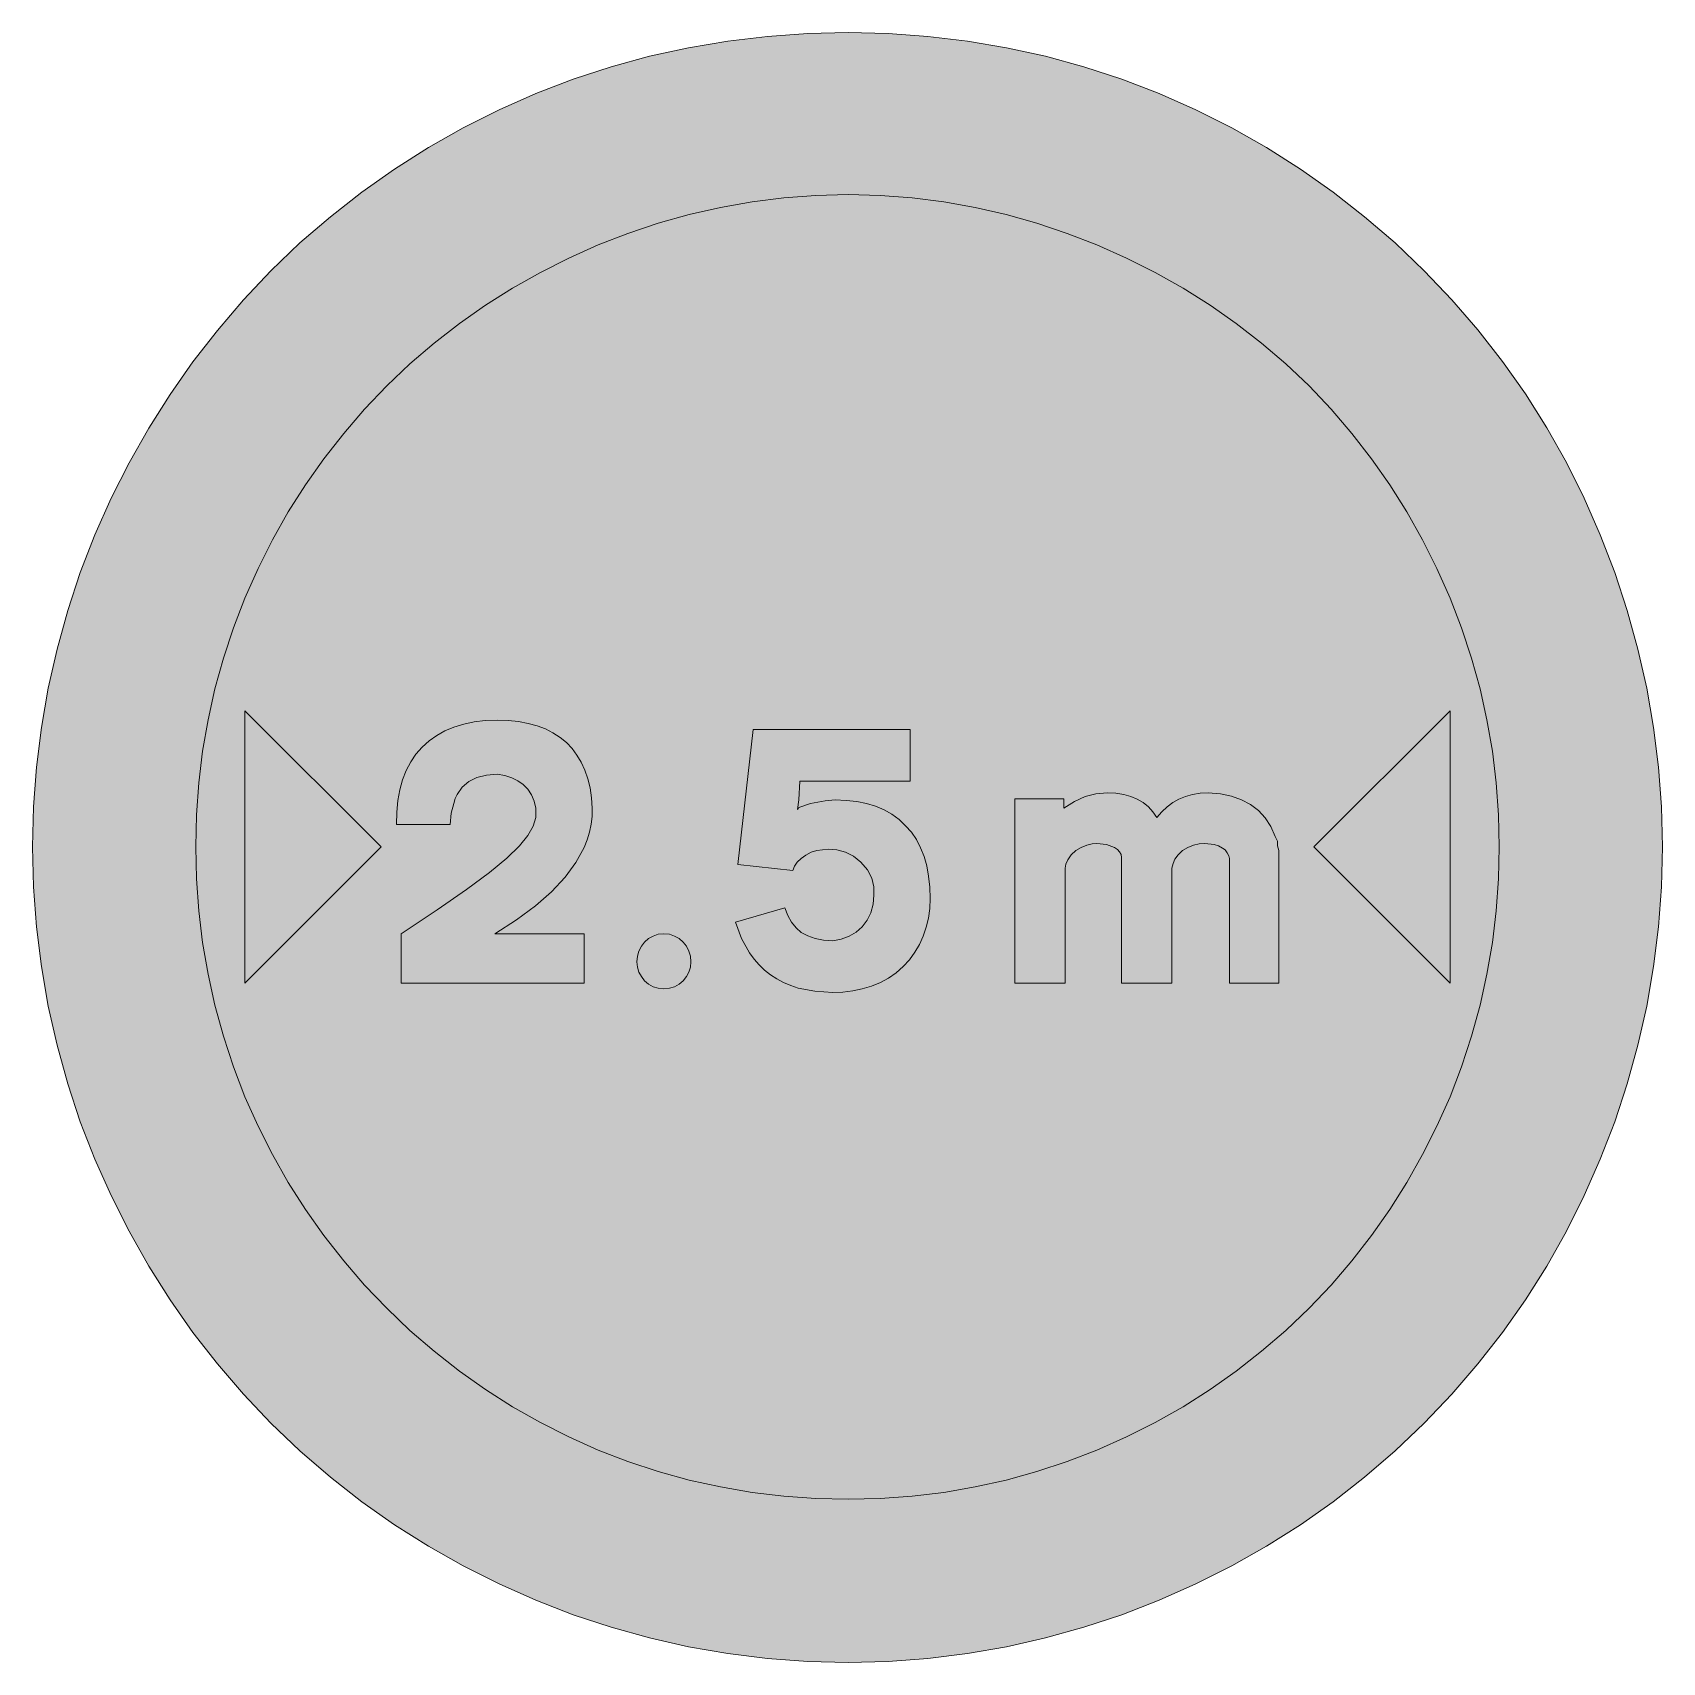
# Model space of a CAD drawing. Header units: metres. Extents: x 160 to 410, y 11 to 261.
import ezdxf

# ---------------------------------------------------------------- set-up
doc = ezdxf.new("R2010")
doc.units = ezdxf.units.M
for name, color, linetype, true_color in [('FILL_BLACK_000000', 7, 'Continuous', 0x000000), ('FILL_RED_FF0000', 7, 'Continuous', 0xff0000), ('FILL_WHITE_FFFFFF', 7, 'Continuous', 0xffffff)]:
    doc.layers.add(name, color=color, linetype=linetype, true_color=true_color)

msp = doc.modelspace()

# ---------------------------------------------------------------- hatches: boundary and pattern name
at = {"layer": 'FILL_BLACK_000000', "true_color": 0x000000}
h = msp.add_hatch(color=7, dxfattribs=at)
h.dxf.hatch_style = 1
h.paths.add_polyline_path([(192.42, 156.96), (213.3, 136.08), (192.42, 115.2), (192.42, 156.96)])
h = msp.add_hatch(color=7, dxfattribs=at)
h.dxf.hatch_style = 1
h.paths.add_polyline_path([(244.44, 122.76), (244.44, 115.2), (216.36, 115.2), (216.36, 122.76), (221.92, 126.43), (226.4, 129.54), (229.92, 132.16), (232.58, 134.37), (234.51, 136.24), (235.83, 137.85), (236.64, 139.27), (237.06, 140.58), (237.06, 142.02), (236.78, 143.11), (236.36, 144.08), (235.8, 144.92), (235.1, 145.64), (234.28, 146.24), (233.34, 146.7), (232.28, 147.04), (231.12, 147.24), (229.47, 147.11), (228.01, 146.72), (226.77, 146.1), (225.72, 145.26), (224.95, 144.13), (224.66, 143.49), (224.46, 142.74), (224.05, 141.25), (223.92, 139.5), (215.64, 139.5), (215.7, 141.4), (215.88, 143.18), (216.18, 144.84), (216.61, 146.38), (217.16, 147.81), (217.84, 149.12), (218.65, 150.31), (219.6, 151.38), (220.66, 152.33), (221.83, 153.17), (223.1, 153.88), (224.48, 154.46), (225.97, 154.92), (227.57, 155.25), (229.29, 155.45), (231.12, 155.52), (232.79, 155.47), (234.37, 155.3), (235.84, 155.03), (237.22, 154.65), (238.5, 154.17), (239.67, 153.57), (240.75, 152.88), (241.72, 152.08), (242.59, 151.17), (243.35, 150.17), (244.01, 149.06), (244.56, 147.85), (245.01, 146.54), (245.35, 145.13), (245.58, 143.63), (245.7, 142.02), (245.7, 140.76), (245.55, 139.55), (245.29, 138.35), (244.92, 137.17), (244.45, 136), (243.2, 133.69), (241.54, 131.42), (239.46, 129.2), (236.97, 127.02), (234.07, 124.87), (230.76, 122.76), (244.44, 122.76)])
h = msp.add_hatch(color=7, dxfattribs=at)
h.dxf.hatch_style = 1
h.paths.add_polyline_path([(377.28, 156.96), (377.28, 115.2), (356.4, 136.08), (377.28, 156.96)])
h = msp.add_hatch(color=7, dxfattribs=at)
h.dxf.hatch_style = 1
h.paths.add_polyline_path([(294.48, 146.16), (277.56, 146.16), (277.38, 143.28), (277.2, 141.84), (277.31, 142.09), (277.56, 142.2), (279.18, 142.74), (281.41, 143.14), (282.96, 143.28), (284.66, 143.22), (286.27, 143.04), (287.77, 142.74), (289.17, 142.31), (290.47, 141.76), (291.67, 141.08), (292.76, 140.27), (293.76, 139.32), (294.65, 138.32), (295.41, 137.2), (296.06, 135.96), (296.59, 134.62), (297.01, 133.16), (297.3, 131.6), (297.48, 129.93), (297.54, 128.16), (297.47, 126.63), (297.27, 125.16), (296.94, 123.75), (296.48, 122.4), (295.9, 121.12), (295.19, 119.91), (294.35, 118.77), (293.4, 117.72), (292.33, 116.77), (291.16, 115.96), (289.89, 115.28), (288.54, 114.73), (287.12, 114.3), (285.65, 114), (284.14, 113.82), (282.6, 113.76), (279.82, 113.93), (277.3, 114.43), (276.14, 114.81), (275.04, 115.28), (274.01, 115.83), (273.04, 116.46), (272.13, 117.18), (271.3, 117.98), (270.52, 118.86), (269.82, 119.83), (268.6, 122.03), (267.66, 124.56), (275.22, 126.72), (275.69, 125.57), (276.28, 124.56), (276.97, 123.68), (277.74, 122.94), (278.75, 122.44), (279.9, 122.04), (281.18, 121.78), (282.6, 121.68), (283.9, 121.92), (285.1, 122.37), (286.18, 123.02), (287.1, 123.84), (287.86, 124.83), (288.42, 125.98), (288.78, 127.28), (288.9, 128.7), (288.89, 129.97), (288.58, 131.29), (287.94, 132.57), (286.92, 133.74), (285.78, 134.66), (284.53, 135.27), (283.22, 135.61), (281.88, 135.72), (280.17, 135.54), (279.3, 135.26), (278.46, 134.82), (277.72, 134.28), (277.13, 133.72), (276.71, 133.12), (276.48, 132.48), (268.02, 133.38), (270.36, 154.08), (294.48, 154.08), (294.48, 146.16)])
h = msp.add_hatch(color=7, dxfattribs=at)
h.dxf.hatch_style = 1
h.paths.add_polyline_path([(338.82, 136.55), (337.95, 136.35), (337.08, 136.01), (336.24, 135.54), (335.56, 134.86), (335.09, 134.19), (334.8, 133.51), (334.62, 132.84), (334.62, 115.2), (326.88, 115.2), (326.88, 134.46), (326.81, 134.91), (326.59, 135.33), (326.25, 135.7), (325.8, 136.01), (324.6, 136.46), (323.1, 136.62), (322.37, 136.55), (321.55, 136.35), (320.7, 136.01), (319.86, 135.54), (319.15, 134.84), (318.64, 134.12), (318.34, 133.44), (318.24, 132.84), (318.24, 115.2), (310.5, 115.2), (310.5, 143.46), (318.06, 143.46), (318.06, 142.02), (319.68, 143.05), (321.3, 143.82), (322.94, 144.22), (324.72, 144.36), (326.02, 144.3), (327.22, 144.12), (328.31, 143.83), (329.31, 143.41), (330.2, 142.88), (331, 142.23), (331.69, 141.47), (332.28, 140.58), (333.05, 141.47), (333.87, 142.23), (334.75, 142.88), (335.7, 143.41), (336.71, 143.83), (337.8, 144.12), (338.96, 144.3), (340.2, 144.36), (342.07, 144.2), (343.78, 143.85), (345.31, 143.31), (346.68, 142.58), (347.88, 141.66), (348.91, 140.54), (349.77, 139.22), (350.46, 137.7), (350.82, 136.98), (350.82, 136.62), (350.82, 136.26), (351, 135.54), (351, 115.2), (343.44, 115.2), (343.44, 134.28), (343.33, 134.73), (343.08, 135.18), (342.79, 135.61), (342.36, 135.9), (341.76, 136.24), (341.08, 136.46), (339.66, 136.62), (338.82, 136.55)])
h = msp.add_hatch(color=7, dxfattribs=at)
h.dxf.hatch_style = 1
h.paths.add_polyline_path([(260.74, 117.64), (260.5, 116.88), (260.13, 116.18), (259.63, 115.56), (259.02, 115.04), (258.31, 114.64), (257.53, 114.39), (256.68, 114.3), (255.83, 114.39), (255.05, 114.64), (254.34, 115.04), (253.73, 115.56), (253.23, 116.18), (252.86, 116.88), (252.62, 117.64), (252.54, 118.44), (252.62, 119.3), (252.86, 120.1), (253.23, 120.84), (253.73, 121.48), (254.34, 122.01), (255.05, 122.41), (255.83, 122.67), (256.68, 122.76), (257.53, 122.67), (258.31, 122.41), (259.02, 122.01), (259.63, 121.48), (260.13, 120.84), (260.5, 120.1), (260.74, 119.3), (260.82, 118.44), (260.74, 117.64)])
at = {"layer": 'FILL_RED_FF0000', "true_color": 0xff0000}
h = msp.add_hatch(color=7, dxfattribs=at)
h.dxf.hatch_style = 1
h.paths.add_polyline_path([(409.71, 129.94), (409.26, 123.81), (408.5, 117.72), (407.45, 111.67), (406.11, 105.68), (404.47, 99.76), (402.54, 93.93), (400.32, 88.2), (397.88, 82.59), (395.14, 77.11), (392.13, 71.78), (388.84, 66.6), (385.31, 61.59), (381.54, 56.76), (377.54, 52.13), (373.32, 47.7), (368.84, 43.43), (364.18, 39.4), (359.34, 35.62), (354.33, 32.08), (349.15, 28.8), (343.81, 25.78), (338.3, 23.02), (332.64, 20.52), (326.92, 18.3), (321.11, 16.37), (315.22, 14.73), (309.26, 13.39), (303.24, 12.34), (297.18, 11.58), (291.07, 11.13), (284.94, 10.98), (278.75, 11.13), (272.6, 11.58), (266.5, 12.34), (260.46, 13.39), (254.49, 14.73), (248.59, 16.37), (242.78, 18.3), (237.06, 20.52), (231.4, 23.02), (225.89, 25.78), (220.55, 28.8), (215.37, 32.08), (210.36, 35.62), (205.52, 39.4), (200.86, 43.43), (196.38, 47.7), (192.17, 52.13), (188.19, 56.76), (184.44, 61.59), (180.92, 66.6), (177.65, 71.78), (174.64, 77.11), (171.88, 82.59), (169.38, 88.2), (167.16, 93.93), (165.23, 99.76), (163.59, 105.68), (162.25, 111.67), (161.2, 117.72), (160.44, 123.81), (159.99, 129.94), (159.84, 136.08), (159.99, 142.21), (160.44, 148.32), (161.2, 154.39), (162.25, 160.42), (163.59, 166.41), (165.23, 172.33), (167.16, 178.18), (169.38, 183.96), (171.88, 189.56), (174.64, 195.02), (177.65, 200.33), (180.92, 205.49), (184.44, 210.49), (188.19, 215.32), (192.17, 219.98), (196.38, 224.46), (200.86, 228.73), (205.52, 232.76), (210.36, 236.54), (215.37, 240.07), (220.55, 243.36), (225.89, 246.38), (231.4, 249.14), (237.06, 251.64), (242.78, 253.85), (248.59, 255.76), (254.49, 257.37), (260.46, 258.68), (266.5, 259.7), (272.6, 260.42), (278.75, 260.86), (284.94, 261), (291.07, 260.86), (297.18, 260.42), (303.24, 259.7), (309.26, 258.68), (315.22, 257.37), (321.11, 255.76), (326.92, 253.85), (332.64, 251.64), (338.3, 249.14), (343.81, 246.38), (349.15, 243.36), (354.33, 240.07), (359.34, 236.54), (364.18, 232.76), (368.84, 228.73), (373.32, 224.46), (377.54, 220.03), (381.54, 215.4), (385.31, 210.57), (388.84, 205.56), (392.13, 200.38), (395.14, 195.05), (397.88, 189.57), (400.32, 183.96), (402.54, 178.18), (404.47, 172.33), (406.11, 166.41), (407.45, 160.42), (408.5, 154.39), (409.26, 148.32), (409.71, 142.21), (409.86, 136.08), (409.71, 129.94)])
at = {"layer": 'FILL_WHITE_FFFFFF', "true_color": 0xffffff}
h = msp.add_hatch(color=7, dxfattribs=at)
h.dxf.hatch_style = 1
h.paths.add_polyline_path([(384.72, 131.16), (384.37, 126.27), (383.78, 121.4), (382.95, 116.57), (381.89, 111.79), (380.59, 107.05), (379.05, 102.36), (377.28, 97.74), (375.28, 93.26), (373.07, 88.88), (370.65, 84.61), (368.03, 80.46), (365.22, 76.45), (362.22, 72.58), (359.04, 68.87), (355.68, 65.34), (352.09, 61.92), (348.36, 58.7), (344.49, 55.66), (340.47, 52.83), (336.32, 50.2), (332.04, 47.77), (327.63, 45.56), (323.1, 43.56), (318.54, 41.79), (313.9, 40.25), (309.19, 38.95), (304.42, 37.89), (299.61, 37.06), (294.75, 36.47), (289.86, 36.12), (284.94, 36), (280.01, 36.12), (275.1, 36.47), (270.21, 37.06), (265.36, 37.89), (260.57, 38.95), (255.83, 40.25), (251.17, 41.79), (246.6, 43.56), (242.12, 45.56), (237.74, 47.77), (233.47, 50.2), (229.32, 52.83), (225.31, 55.66), (221.44, 58.7), (217.73, 61.92), (214.2, 65.34), (210.78, 68.87), (207.56, 72.58), (204.52, 76.45), (201.69, 80.46), (199.06, 84.61), (196.63, 88.88), (194.42, 93.26), (192.42, 97.74), (190.65, 102.36), (189.11, 107.05), (187.81, 111.79), (186.75, 116.57), (185.92, 121.4), (185.33, 126.27), (184.98, 131.16), (184.86, 136.08), (184.98, 141), (185.33, 145.89), (185.92, 150.75), (186.75, 155.56), (187.81, 160.33), (189.11, 165.04), (190.65, 169.68), (192.42, 174.24), (194.42, 178.77), (196.63, 183.18), (199.06, 187.46), (201.69, 191.61), (204.52, 195.63), (207.56, 199.5), (210.78, 203.23), (214.2, 206.82), (217.73, 210.18), (221.44, 213.36), (225.31, 216.36), (229.32, 219.17), (233.47, 221.79), (237.74, 224.21), (242.12, 226.42), (246.6, 228.42), (251.17, 230.2), (255.83, 231.76), (260.57, 233.08), (265.36, 234.18), (270.21, 235.04), (275.1, 235.66), (280.01, 236.03), (284.94, 236.16), (289.86, 236.03), (294.75, 235.66), (299.61, 235.04), (304.42, 234.18), (309.19, 233.08), (313.9, 231.76), (318.54, 230.2), (323.1, 228.42), (327.63, 226.42), (332.04, 224.21), (336.32, 221.79), (340.47, 219.17), (344.49, 216.36), (348.36, 213.36), (352.09, 210.18), (355.68, 206.82), (359.04, 203.23), (362.22, 199.5), (365.22, 195.63), (368.03, 191.61), (370.65, 187.46), (373.07, 183.18), (375.28, 178.77), (377.28, 174.24), (379.05, 169.68), (380.59, 165.04), (381.89, 160.33), (382.95, 155.56), (383.78, 150.75), (384.37, 145.89), (384.72, 141), (384.84, 136.08), (384.72, 131.16)])

# ---------------------------------------------------------------- linework, layer by layer
at = {"layer": 'FILL_BLACK_000000', "lineweight": 0, "true_color": 0x000000}
for points in [[(192.42, 156.96), (213.3, 136.08), (192.42, 115.2)], [(244.44, 122.76), (244.44, 115.2), (216.36, 115.2), (216.36, 122.76), (221.92, 126.43), (226.4, 129.54), (229.92, 132.16), (232.58, 134.37), (234.51, 136.24), (235.83, 137.85), (236.64, 139.27), (237.06, 140.58), (237.06, 142.02), (236.78, 143.11), (236.36, 144.08), (235.8, 144.92), (235.1, 145.64), (234.28, 146.24), (233.34, 146.7), (232.28, 147.04), (231.12, 147.24), (229.47, 147.11), (228.01, 146.72), (226.77, 146.1), (225.72, 145.26), (224.95, 144.13), (224.66, 143.49), (224.46, 142.74), (224.05, 141.25), (223.92, 139.5), (215.64, 139.5), (215.7, 141.4), (215.88, 143.18), (216.18, 144.84), (216.61, 146.38), (217.16, 147.81), (217.84, 149.12), (218.65, 150.31), (219.6, 151.38), (220.66, 152.33), (221.83, 153.17), (223.1, 153.88), (224.48, 154.46), (225.97, 154.92), (227.57, 155.25), (229.29, 155.45), (231.12, 155.52), (232.79, 155.47), (234.37, 155.3), (235.84, 155.03), (237.22, 154.65), (238.5, 154.17), (239.67, 153.57), (240.75, 152.88), (241.72, 152.08), (242.59, 151.17), (243.35, 150.17), (244.01, 149.06), (244.56, 147.85), (245.01, 146.54), (245.35, 145.13), (245.58, 143.63), (245.7, 142.02), (245.7, 140.76), (245.55, 139.55), (245.29, 138.35), (244.92, 137.17), (244.45, 136), (243.2, 133.69), (241.54, 131.42), (239.46, 129.2), (236.97, 127.02), (234.07, 124.87), (230.76, 122.76)], [(377.28, 156.96), (377.28, 115.2), (356.4, 136.08)], [(294.48, 146.16), (277.56, 146.16), (277.38, 143.28), (277.2, 141.84), (277.31, 142.09), (277.56, 142.2), (279.18, 142.74), (281.41, 143.14), (282.96, 143.28), (284.66, 143.22), (286.27, 143.04), (287.77, 142.74), (289.17, 142.31), (290.47, 141.76), (291.67, 141.08), (292.76, 140.27), (293.76, 139.32), (294.65, 138.32), (295.41, 137.2), (296.06, 135.96), (296.59, 134.62), (297.01, 133.16), (297.3, 131.6), (297.48, 129.93), (297.54, 128.16), (297.47, 126.63), (297.27, 125.16), (296.94, 123.75), (296.48, 122.4), (295.9, 121.12), (295.19, 119.91), (294.35, 118.77), (293.4, 117.72), (292.33, 116.77), (291.16, 115.96), (289.89, 115.28), (288.54, 114.73), (287.12, 114.3), (285.65, 114), (284.14, 113.82), (282.6, 113.76), (279.82, 113.93), (277.3, 114.43), (276.14, 114.81), (275.04, 115.28), (274.01, 115.83), (273.04, 116.46), (272.13, 117.18), (271.3, 117.98), (270.52, 118.86), (269.82, 119.83), (268.6, 122.03), (267.66, 124.56), (275.22, 126.72), (275.69, 125.57), (276.28, 124.56), (276.97, 123.68), (277.74, 122.94), (278.75, 122.44), (279.9, 122.04), (281.18, 121.78), (282.6, 121.68), (283.9, 121.92), (285.1, 122.37), (286.18, 123.02), (287.1, 123.84), (287.86, 124.83), (288.42, 125.98), (288.78, 127.28), (288.9, 128.7), (288.89, 129.97), (288.58, 131.29), (287.94, 132.57), (286.92, 133.74), (285.78, 134.66), (284.53, 135.27), (283.22, 135.61), (281.88, 135.72), (280.17, 135.54), (279.3, 135.26), (278.46, 134.82), (277.72, 134.28), (277.13, 133.72), (276.71, 133.12), (276.48, 132.48), (268.02, 133.38), (270.36, 154.08), (294.48, 154.08)], [(338.82, 136.55), (337.95, 136.35), (337.08, 136.01), (336.24, 135.54), (335.56, 134.86), (335.09, 134.19), (334.8, 133.51), (334.62, 132.84), (334.62, 115.2), (326.88, 115.2), (326.88, 134.46), (326.81, 134.91), (326.59, 135.33), (326.25, 135.7), (325.8, 136.01), (324.6, 136.46), (323.1, 136.62), (322.37, 136.55), (321.55, 136.35), (320.7, 136.01), (319.86, 135.54), (319.15, 134.84), (318.64, 134.12), (318.34, 133.44), (318.24, 132.84), (318.24, 115.2), (310.5, 115.2), (310.5, 143.46), (318.06, 143.46), (318.06, 142.02), (319.68, 143.05), (321.3, 143.82), (322.94, 144.22), (324.72, 144.36), (326.02, 144.3), (327.22, 144.12), (328.31, 143.83), (329.31, 143.41), (330.2, 142.88), (331, 142.23), (331.69, 141.47), (332.28, 140.58), (333.05, 141.47), (333.87, 142.23), (334.75, 142.88), (335.7, 143.41), (336.71, 143.83), (337.8, 144.12), (338.96, 144.3), (340.2, 144.36), (342.07, 144.2), (343.78, 143.85), (345.31, 143.31), (346.68, 142.58), (347.88, 141.66), (348.91, 140.54), (349.77, 139.22), (350.46, 137.7), (350.82, 136.98), (350.82, 136.62), (350.82, 136.26), (351, 135.54), (351, 115.2), (343.44, 115.2), (343.44, 134.28), (343.33, 134.73), (343.08, 135.18), (342.79, 135.61), (342.36, 135.9), (341.76, 136.24), (341.08, 136.46), (339.66, 136.62)], [(260.74, 117.64), (260.5, 116.88), (260.13, 116.18), (259.63, 115.56), (259.02, 115.04), (258.31, 114.64), (257.53, 114.39), (256.68, 114.3), (255.83, 114.39), (255.05, 114.64), (254.34, 115.04), (253.73, 115.56), (253.23, 116.18), (252.86, 116.88), (252.62, 117.64), (252.54, 118.44), (252.62, 119.3), (252.86, 120.1), (253.23, 120.84), (253.73, 121.48), (254.34, 122.01), (255.05, 122.41), (255.83, 122.67), (256.68, 122.76), (257.53, 122.67), (258.31, 122.41), (259.02, 122.01), (259.63, 121.48), (260.13, 120.84), (260.5, 120.1), (260.74, 119.3), (260.82, 118.44)]]:
    msp.add_lwpolyline(points, close=True, dxfattribs=at)
at = {"layer": 'FILL_RED_FF0000', "lineweight": 0, "true_color": 0xff0000}
msp.add_lwpolyline([(409.71, 129.94), (409.26, 123.81), (408.5, 117.72), (407.45, 111.67), (406.11, 105.68), (404.47, 99.76), (402.54, 93.93), (400.32, 88.2), (397.88, 82.59), (395.14, 77.11), (392.13, 71.78), (388.84, 66.6), (385.31, 61.59), (381.54, 56.76), (377.54, 52.13), (373.32, 47.7), (368.84, 43.43), (364.18, 39.4), (359.34, 35.62), (354.33, 32.08), (349.15, 28.8), (343.81, 25.78), (338.3, 23.02), (332.64, 20.52), (326.92, 18.3), (321.11, 16.37), (315.22, 14.73), (309.26, 13.39), (303.24, 12.34), (297.18, 11.58), (291.07, 11.13), (284.94, 10.98), (278.75, 11.13), (272.6, 11.58), (266.5, 12.34), (260.46, 13.39), (254.49, 14.73), (248.59, 16.37), (242.78, 18.3), (237.06, 20.52), (231.4, 23.02), (225.89, 25.78), (220.55, 28.8), (215.37, 32.08), (210.36, 35.62), (205.52, 39.4), (200.86, 43.43), (196.38, 47.7), (192.17, 52.13), (188.19, 56.76), (184.44, 61.59), (180.92, 66.6), (177.65, 71.78), (174.64, 77.11), (171.88, 82.59), (169.38, 88.2), (167.16, 93.93), (165.23, 99.76), (163.59, 105.68), (162.25, 111.67), (161.2, 117.72), (160.44, 123.81), (159.99, 129.94), (159.84, 136.08), (159.99, 142.21), (160.44, 148.32), (161.2, 154.39), (162.25, 160.42), (163.59, 166.41), (165.23, 172.33), (167.16, 178.18), (169.38, 183.96), (171.88, 189.56), (174.64, 195.02), (177.65, 200.33), (180.92, 205.49), (184.44, 210.49), (188.19, 215.32), (192.17, 219.98), (196.38, 224.46), (200.86, 228.73), (205.52, 232.76), (210.36, 236.54), (215.37, 240.07), (220.55, 243.36), (225.89, 246.38), (231.4, 249.14), (237.06, 251.64), (242.78, 253.85), (248.59, 255.76), (254.49, 257.37), (260.46, 258.68), (266.5, 259.7), (272.6, 260.42), (278.75, 260.86), (284.94, 261), (291.07, 260.86), (297.18, 260.42), (303.24, 259.7), (309.26, 258.68), (315.22, 257.37), (321.11, 255.76), (326.92, 253.85), (332.64, 251.64), (338.3, 249.14), (343.81, 246.38), (349.15, 243.36), (354.33, 240.07), (359.34, 236.54), (364.18, 232.76), (368.84, 228.73), (373.32, 224.46), (377.54, 220.03), (381.54, 215.4), (385.31, 210.57), (388.84, 205.56), (392.13, 200.38), (395.14, 195.05), (397.88, 189.57), (400.32, 183.96), (402.54, 178.18), (404.47, 172.33), (406.11, 166.41), (407.45, 160.42), (408.5, 154.39), (409.26, 148.32), (409.71, 142.21), (409.86, 136.08)], close=True, dxfattribs=at)
at = {"layer": 'FILL_WHITE_FFFFFF', "lineweight": 0, "true_color": 0xff0000}
msp.add_lwpolyline([(384.72, 131.16), (384.37, 126.27), (383.78, 121.4), (382.95, 116.57), (381.89, 111.79), (380.59, 107.05), (379.05, 102.36), (377.28, 97.74), (375.28, 93.26), (373.07, 88.88), (370.65, 84.61), (368.03, 80.46), (365.22, 76.45), (362.22, 72.58), (359.04, 68.87), (355.68, 65.34), (352.09, 61.92), (348.36, 58.7), (344.49, 55.66), (340.47, 52.83), (336.32, 50.2), (332.04, 47.77), (327.63, 45.56), (323.1, 43.56), (318.54, 41.79), (313.9, 40.25), (309.19, 38.95), (304.42, 37.89), (299.61, 37.06), (294.75, 36.47), (289.86, 36.12), (284.94, 36), (280.01, 36.12), (275.1, 36.47), (270.21, 37.06), (265.36, 37.89), (260.57, 38.95), (255.83, 40.25), (251.17, 41.79), (246.6, 43.56), (242.12, 45.56), (237.74, 47.77), (233.47, 50.2), (229.32, 52.83), (225.31, 55.66), (221.44, 58.7), (217.73, 61.92), (214.2, 65.34), (210.78, 68.87), (207.56, 72.58), (204.52, 76.45), (201.69, 80.46), (199.06, 84.61), (196.63, 88.88), (194.42, 93.26), (192.42, 97.74), (190.65, 102.36), (189.11, 107.05), (187.81, 111.79), (186.75, 116.57), (185.92, 121.4), (185.33, 126.27), (184.98, 131.16), (184.86, 136.08), (184.98, 141), (185.33, 145.89), (185.92, 150.75), (186.75, 155.56), (187.81, 160.33), (189.11, 165.04), (190.65, 169.68), (192.42, 174.24), (194.42, 178.77), (196.63, 183.18), (199.06, 187.46), (201.69, 191.61), (204.52, 195.63), (207.56, 199.5), (210.78, 203.23), (214.2, 206.82), (217.73, 210.18), (221.44, 213.36), (225.31, 216.36), (229.32, 219.17), (233.47, 221.79), (237.74, 224.21), (242.12, 226.42), (246.6, 228.42), (251.17, 230.2), (255.83, 231.76), (260.57, 233.08), (265.36, 234.18), (270.21, 235.04), (275.1, 235.66), (280.01, 236.03), (284.94, 236.16), (289.86, 236.03), (294.75, 235.66), (299.61, 235.04), (304.42, 234.18), (309.19, 233.08), (313.9, 231.76), (318.54, 230.2), (323.1, 228.42), (327.63, 226.42), (332.04, 224.21), (336.32, 221.79), (340.47, 219.17), (344.49, 216.36), (348.36, 213.36), (352.09, 210.18), (355.68, 206.82), (359.04, 203.23), (362.22, 199.5), (365.22, 195.63), (368.03, 191.61), (370.65, 187.46), (373.07, 183.18), (375.28, 178.77), (377.28, 174.24), (379.05, 169.68), (380.59, 165.04), (381.89, 160.33), (382.95, 155.56), (383.78, 150.75), (384.37, 145.89), (384.72, 141), (384.84, 136.08)], close=True, dxfattribs=at)

doc.saveas('drawing.dxf')
